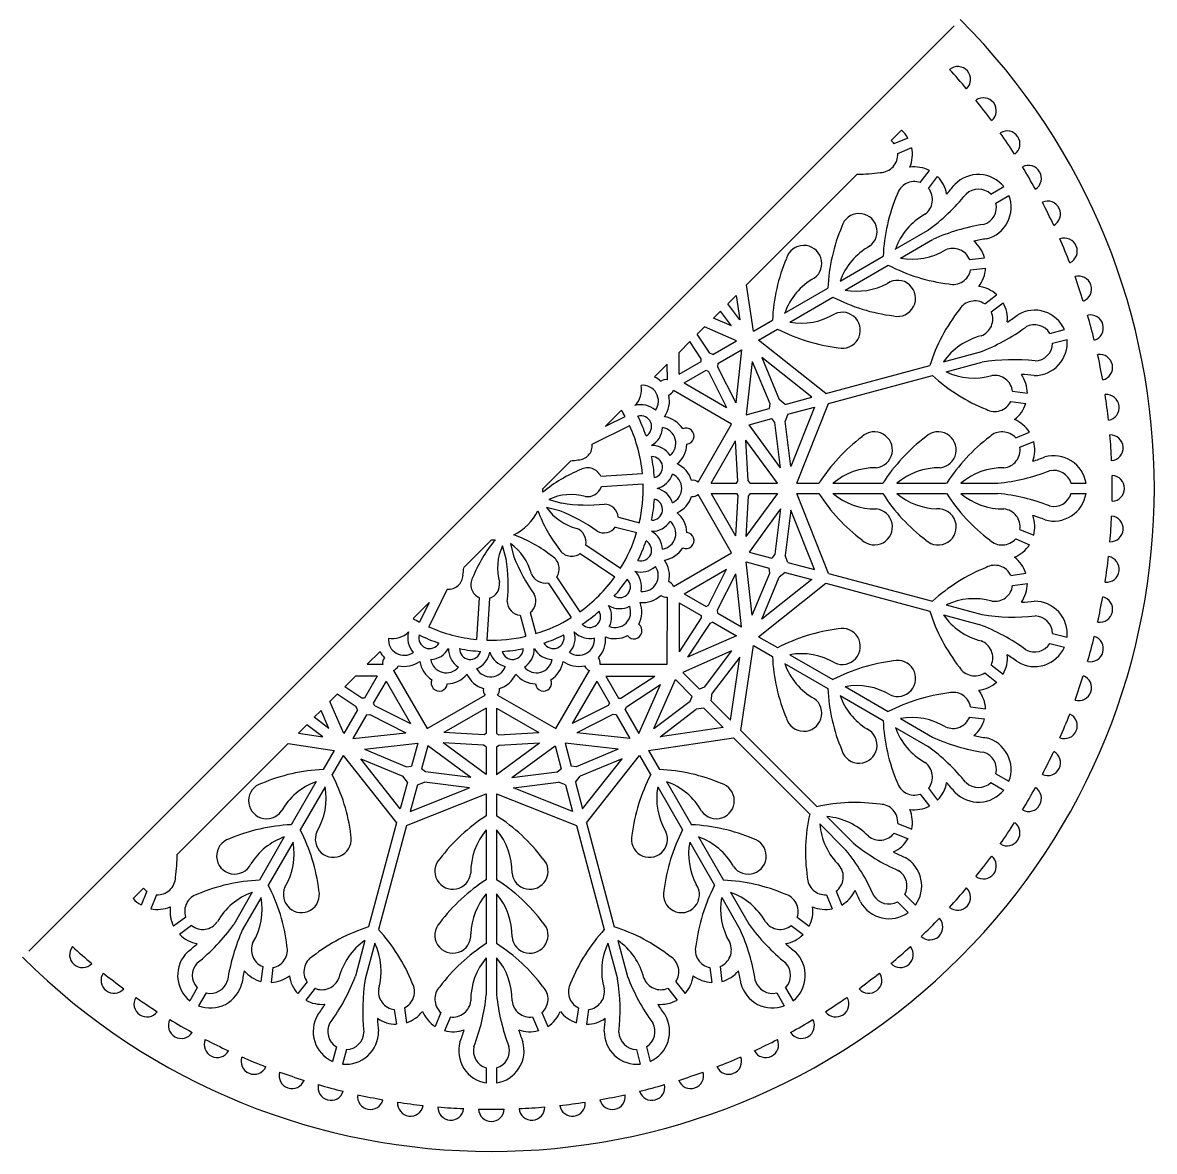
# Model space of a CAD drawing. Extents: x 62 to 309, y -3 to 245.
# Drawn here: x 185.7 to 309.3, y -2.7 to 120.6 of the extents above; entities that cross this region are included whole.
import ezdxf

# ---------------------------------------------------------------- set-up
doc = ezdxf.new("R2010")
doc.units = 0
doc.layers.get('0').update_dxf_attribs({"linetype": 'CONTINUOUS'})

msp = doc.modelspace()

# ---------------------------------------------------------------- linework, layer by layer
for p, q in [((287.44, 120.31), (186.35, 19.22)), ((281.7, 108.91), (280.56, 107.77)), ((280.89, 107.42), (282.41, 108.04)), ((281.29, 106.36), (282.82, 106.99)), ((276.87, 104.08), (264.77, 91.98)), ((283.74, 103.17), (284.74, 104.49)), ((284.66, 102.52), (285.64, 103.82)), ((291.45, 101.91), (292.87, 102.73)), ((292.01, 100.93), (293.43, 101.76)), ((281.02, 95.89), (284.53, 97.92)), ((281.58, 94.91), (285.1, 96.94)), ((274.98, 92.4), (279.69, 95.12)), ((275.54, 91.42), (280.25, 94.14)), ((289.14, 94.75), (290.77, 94.95)), ((289.25, 93.63), (290.89, 93.83)), ((265.51, 86.93), (264.77, 91.98)), ((268.93, 88.91), (273.64, 91.63)), ((263.64, 90.85), (262.71, 89.92)), ((263.64, 90.85), (264.03, 88.19)), ((269.49, 87.93), (274.2, 90.65)), ((290.79, 89.91), (292.09, 90.92)), ((261.91, 89.12), (261.16, 88.37)), ((263.13, 87.51), (261.91, 89.12)), ((264.03, 88.19), (262.71, 89.92)), ((291.51, 89.04), (292.8, 90.04)), ((263.13, 87.51), (261.16, 88.37)), ((265.51, 86.93), (267.6, 88.14)), ((260.19, 87.4), (259.39, 86.6)), ((260.75, 84.52), (259.39, 86.6)), ((263.67, 85.87), (260.19, 87.4)), ((266.07, 85.96), (268.16, 87.16)), ((297.91, 86.69), (299.5, 87.12)), ((258.58, 85.79), (257.4, 84.61)), ((259.81, 83.91), (258.58, 85.79)), ((261.08, 84.38), (263.67, 85.87)), ((273.44, 80.14), (266.07, 85.96)), ((298.2, 85.61), (299.79, 86.03)), ((257.4, 82.25), (257.4, 84.61)), ((261.08, 84.38), (260.75, 84.52)), ((261.64, 83.4), (264.23, 84.9)), ((264.23, 84.9), (263.59, 79.1)), ((286.28, 83.58), (290.2, 84.63)), ((256.11, 83.32), (254.71, 81.93)), ((256.12, 81.63), (256.11, 83.32)), ((257.4, 82.25), (259.81, 83.64)), ((259.81, 83.64), (259.81, 83.91)), ((261.64, 83.4), (261.6, 83.04)), ((261.6, 83.04), (263.59, 79.1)), ((265.38, 83.61), (264.74, 77.81)), ((265.38, 83.61), (267.3, 79.02)), ((271.89, 79.72), (266.42, 84.05)), ((266.42, 84.05), (268.34, 79.46)), ((273.44, 80.14), (284.79, 83.18)), ((286.57, 82.49), (290.49, 83.54)), ((257.96, 81.28), (260.37, 82.67)), ((260.37, 82.67), (260.6, 82.53)), ((260.6, 82.53), (262.59, 78.59)), ((273.73, 79.05), (285.08, 82.09)), ((263.14, 76.79), (256.79, 80.47)), ((257.96, 81.28), (262.59, 78.59)), ((293.83, 80.37), (295.45, 80.15)), ((268.99, 78.94), (268.34, 79.46)), ((268.99, 78.94), (271.89, 79.72)), ((293.64, 79.26), (295.28, 79.04)), ((251.11, 78.32), (249.34, 76.56)), ((264.74, 77.81), (267.24, 78.48)), ((267.3, 79.02), (267.24, 78.48)), ((269.28, 77.86), (272.18, 78.64)), ((272.18, 78.64), (269.61, 72.15)), ((270.26, 70.32), (273.73, 79.05)), ((249.34, 76.56), (251.5, 77.63)), ((259.48, 70.43), (263.14, 76.79)), ((265.04, 76.72), (267.53, 77.39)), ((268.49, 72.01), (265.04, 76.72)), ((267.86, 76.94), (267.53, 77.39)), ((268.49, 72.01), (267.86, 76.94)), ((269.28, 77.86), (268.98, 77.09)), ((269.61, 72.15), (268.98, 77.09)), ((247.9, 74.59), (252, 76.62)), ((294.17, 75.27), (295.69, 75.91)), ((260.9, 70.32), (263.56, 74.96)), ((263.81, 70.55), (263.56, 74.96)), ((268.14, 70.32), (264.69, 75.02)), ((264.93, 70.62), (264.69, 75.02)), ((294.63, 74.25), (296.14, 74.88)), ((245.56, 72.77), (242.53, 69.74)), ((248.84, 71.09), (253.41, 71.38)), ((263.68, 70.32), (263.81, 70.55)), ((265.15, 70.32), (264.93, 70.62)), ((248.91, 69.96), (253.48, 70.26)), ((260.9, 70.32), (263.68, 70.32)), ((265.15, 70.32), (268.14, 70.32)), ((270.26, 70.32), (272.67, 70.32)), ((274.21, 70.32), (279.65, 70.32)), ((281.19, 70.32), (286.63, 70.32)), ((288.17, 70.32), (292.23, 70.32)), ((300.21, 70.32), (301.86, 70.32)), ((243.16, 68.55), (244.59, 68.16)), ((263.14, 62.73), (259.48, 69.09)), ((260.9, 69.2), (263.68, 69.2)), ((260.9, 69.2), (263.56, 64.56)), ((263.81, 68.97), (263.56, 64.56)), ((263.68, 69.2), (263.81, 68.97)), ((268.14, 69.2), (264.69, 64.5)), ((264.93, 68.91), (264.69, 64.5)), ((265.15, 69.2), (264.93, 68.91)), ((265.15, 69.2), (268.14, 69.2)), ((270.26, 69.2), (272.67, 69.2)), ((273.73, 60.47), (270.26, 69.2)), ((274.21, 69.2), (279.65, 69.2)), ((281.19, 69.2), (286.63, 69.2)), ((288.17, 69.2), (292.23, 69.2)), ((300.21, 69.2), (301.86, 69.2)), ((244.37, 67.29), (242.93, 67.68)), ((268.49, 67.51), (265.04, 62.8)), ((268.49, 67.51), (267.86, 62.58)), ((269.61, 67.37), (268.98, 62.44)), ((272.18, 60.89), (269.61, 67.37)), ((250.46, 65.54), (252.77, 64.93)), ((250.76, 66.63), (253.06, 66.01)), ((294.63, 65.27), (296.14, 64.64)), ((236.92, 64.13), (233.88, 61.1)), ((238.49, 62.06), (238.11, 63.49)), ((238.98, 63.72), (239.36, 62.29)), ((247.2, 63.58), (251.01, 61.04)), ((294.17, 64.25), (295.69, 63.61)), ((246.58, 62.64), (250.39, 60.1)), ((256.79, 59.05), (263.14, 62.73)), ((265.04, 62.8), (267.53, 62.13)), ((267.86, 62.58), (267.53, 62.13)), ((269.28, 61.66), (268.98, 62.44)), ((257.96, 58.25), (262.59, 60.93)), ((260.6, 56.99), (262.59, 60.93)), ((264.74, 61.72), (267.24, 61.05)), ((265.38, 55.91), (264.74, 61.72)), ((267.3, 60.5), (267.24, 61.05)), ((269.28, 61.66), (272.18, 60.89)), ((243.08, 59.46), (245.61, 55.65)), ((244.01, 60.08), (246.55, 56.27)), ((261.6, 56.48), (263.59, 60.42)), ((264.23, 54.63), (263.59, 60.42)), ((265.38, 55.91), (267.3, 60.5)), ((266.07, 53.56), (273.44, 59.39)), ((266.42, 55.48), (268.34, 60.06)), ((271.89, 59.8), (266.42, 55.48)), ((268.99, 60.58), (268.34, 60.06)), ((268.99, 60.58), (271.89, 59.8)), ((273.44, 59.39), (284.79, 56.35)), ((273.73, 60.47), (285.08, 57.43)), ((293.64, 60.26), (295.28, 60.49)), ((293.83, 59.15), (295.45, 59.37)), ((232.07, 58.75), (230.04, 54.65)), ((257.96, 58.25), (260.37, 56.86)), ((230.1, 57.31), (228.33, 55.55)), ((230.1, 57.31), (229.03, 55.15)), ((235.57, 57.82), (235.28, 53.25)), ((236.69, 57.74), (236.4, 53.18)), ((256.1, 50.55), (256.12, 57.89)), ((257.4, 57.27), (257.39, 51.92)), ((257.4, 57.27), (259.81, 55.88)), ((260.37, 56.86), (260.6, 56.99)), ((286.57, 57.03), (290.49, 55.98)), ((240.03, 55.9), (240.64, 53.6)), ((241.11, 56.19), (241.73, 53.89)), ((259.81, 55.88), (259.81, 55.62)), ((261.64, 56.12), (261.6, 56.48)), ((261.64, 56.12), (264.23, 54.63)), ((286.28, 55.95), (290.2, 54.9)), ((259.81, 55.62), (257.39, 51.92)), ((260.75, 55), (258.33, 51.31)), ((261.08, 55.15), (260.75, 55)), ((261.08, 55.15), (263.67, 53.65)), ((263.67, 53.65), (258.33, 51.31)), ((266.07, 53.56), (268.16, 52.36)), ((298.2, 53.92), (299.79, 53.49)), ((224.73, 51.94), (223.33, 50.54)), ((263.13, 52.01), (257.79, 49.66)), ((263.13, 52.01), (260.12, 48.06)), ((264.15, 43.3), (265.51, 52.59)), ((265.51, 52.59), (267.6, 51.39)), ((297.91, 52.83), (299.5, 52.41)), ((264.03, 51.33), (261.01, 47.38)), ((263.02, 44.43), (264.03, 51.33)), ((269.49, 51.59), (274.2, 48.87)), ((223.33, 50.54), (225.02, 50.54)), ((226.18, 49.87), (229.86, 43.52)), ((243.92, 43.52), (247.6, 49.87)), ((248.76, 50.54), (256.1, 50.55)), ((257.79, 49.66), (259.61, 47.84)), ((268.93, 50.62), (273.64, 47.9)), ((290.79, 49.62), (292.09, 48.6)), ((291.51, 50.48), (292.8, 49.48)), ((222.05, 49.26), (220.87, 48.08)), ((224.4, 49.25), (222.05, 49.26)), ((224.4, 49.25), (223.01, 46.85)), ((225.38, 48.69), (223.99, 46.29)), ((225.38, 48.69), (228.06, 44.06)), ((248.41, 48.69), (245.73, 44.06)), ((248.41, 48.69), (249.8, 46.29)), ((249.38, 49.25), (254.73, 49.26)), ((249.38, 49.25), (250.77, 46.85)), ((251.04, 46.85), (254.73, 49.26)), ((251.65, 45.91), (255.35, 48.32)), ((253, 42.98), (255.35, 48.32)), ((254.64, 43.52), (256.99, 48.87)), ((256.99, 48.87), (258.82, 47.04)), ((220.05, 47.27), (219.25, 46.47)), ((222.13, 45.91), (220.05, 47.27)), ((222.75, 46.85), (220.87, 48.08)), ((229.86, 43.52), (236.22, 47.18)), ((237.56, 47.18), (243.92, 43.52)), ((258.6, 46.53), (258.82, 47.04)), ((260.12, 48.06), (259.61, 47.84)), ((260.89, 46.56), (261.01, 47.38)), ((274.98, 47.13), (279.69, 44.41)), ((275.54, 48.1), (280.25, 45.38)), ((220.78, 42.98), (219.25, 46.47)), ((222.28, 45.57), (222.13, 45.91)), ((223.01, 46.85), (222.75, 46.85)), ((223.99, 46.29), (224.12, 46.05)), ((224.12, 46.05), (228.06, 44.06)), ((236.33, 45.76), (231.69, 43.09)), ((236.33, 45.76), (236.33, 42.98)), ((237.46, 45.76), (237.46, 42.98)), ((237.46, 45.76), (242.09, 43.09)), ((249.66, 46.05), (245.73, 44.06)), ((249.8, 46.29), (249.66, 46.05)), ((250.77, 46.85), (251.04, 46.85)), ((251.51, 45.57), (251.65, 45.91)), ((254.64, 43.52), (258.6, 46.53)), ((260.1, 45.76), (259.28, 45.64)), ((260.1, 45.76), (262.22, 43.64)), ((260.89, 46.56), (263.02, 44.43)), ((289.25, 45.9), (290.89, 45.69)), ((218.28, 45.49), (217.54, 44.75)), ((219.14, 43.52), (217.54, 44.75)), ((219.14, 43.52), (218.28, 45.49)), ((222.28, 45.57), (220.78, 42.98)), ((223.25, 45.01), (221.76, 42.42)), ((223.25, 45.01), (223.62, 45.05)), ((223.62, 45.05), (227.55, 43.06)), ((250.17, 45.05), (246.23, 43.06)), ((250.53, 45.01), (250.17, 45.05)), ((250.53, 45.01), (252.03, 42.42)), ((251.51, 45.57), (253, 42.98)), ((255.32, 42.63), (259.28, 45.64)), ((281.58, 44.61), (285.1, 42.58)), ((289.14, 44.78), (290.77, 44.57)), ((216.73, 43.94), (215.8, 43.02)), ((218.46, 42.63), (216.73, 43.94)), ((262.22, 43.64), (255.32, 42.63)), ((264.15, 43.3), (272.46, 34.99)), ((281.02, 43.64), (284.54, 41.6)), ((215.8, 43.02), (218.46, 42.63)), ((221.76, 42.42), (227.55, 43.06)), ((236.1, 42.84), (231.69, 43.09)), ((236.33, 42.98), (236.1, 42.84)), ((237.46, 42.98), (237.69, 42.84)), ((237.69, 42.84), (242.09, 43.09)), ((252.03, 42.42), (246.23, 43.06)), ((254.07, 41.14), (263.36, 42.5)), ((263.36, 42.5), (271.66, 34.19)), ((214.67, 41.88), (202.58, 29.79)), ((214.67, 41.88), (219.72, 41.14)), ((219.72, 41.14), (218.52, 39.06)), ((223.04, 41.27), (228.85, 41.91)), ((223.04, 41.27), (227.63, 39.35)), ((228.85, 41.91), (228.18, 39.41)), ((229.93, 41.62), (229.27, 39.12)), ((234.64, 38.16), (229.93, 41.62)), ((236.33, 38.52), (231.63, 41.97)), ((236.04, 41.72), (231.63, 41.97)), ((236.33, 41.51), (236.04, 41.72)), ((236.33, 41.51), (236.33, 38.52)), ((237.46, 38.52), (242.16, 41.97)), ((237.46, 41.51), (237.75, 41.72)), ((237.46, 41.51), (237.46, 38.52)), ((237.75, 41.72), (242.16, 41.97)), ((239.14, 38.16), (243.85, 41.62)), ((243.85, 41.62), (244.52, 39.12)), ((244.94, 41.91), (245.61, 39.41)), ((250.74, 41.27), (244.94, 41.91)), ((250.74, 41.27), (246.16, 39.35)), ((254.07, 41.14), (255.27, 39.06)), ((220.7, 40.58), (219.49, 38.5)), ((220.7, 40.58), (226.52, 33.21)), ((226.93, 34.76), (222.61, 40.23)), ((222.61, 40.23), (227.2, 38.31)), ((251.18, 40.23), (246.59, 38.31)), ((246.85, 34.76), (251.18, 40.23)), ((247.27, 33.21), (253.09, 40.58)), ((253.09, 40.58), (254.29, 38.5)), ((227.63, 39.35), (228.18, 39.41)), ((229.71, 38.79), (229.27, 39.12)), ((234.64, 38.16), (229.71, 38.79)), ((239.14, 38.16), (244.08, 38.79)), ((244.08, 38.79), (244.52, 39.12)), ((246.16, 39.35), (245.61, 39.41)), ((292.01, 38.59), (293.43, 37.77)), ((217.75, 37.72), (215.03, 33.01)), ((218.72, 37.16), (216, 32.45)), ((227.71, 37.66), (226.93, 34.76)), ((227.71, 37.66), (227.2, 38.31)), ((228.8, 37.37), (228.02, 34.47)), ((228.8, 37.37), (229.57, 37.68)), ((234.5, 37.05), (229.57, 37.68)), ((239.29, 37.05), (244.22, 37.68)), ((244.99, 37.37), (244.22, 37.68)), ((244.99, 37.37), (245.77, 34.47)), ((246.08, 37.66), (246.59, 38.31)), ((246.08, 37.66), (246.85, 34.76)), ((255.07, 37.16), (257.78, 32.45)), ((256.04, 37.72), (258.76, 33.01)), ((291.45, 37.62), (292.87, 36.79)), ((227.6, 32.92), (236.33, 36.39)), ((228.02, 34.47), (234.5, 37.05)), ((236.33, 36.39), (236.33, 33.98)), ((237.46, 36.39), (237.46, 33.98)), ((237.46, 36.39), (246.18, 32.92)), ((245.77, 34.47), (239.29, 37.05)), ((283.74, 36.35), (284.74, 35.04)), ((284.66, 37.01), (285.64, 35.7)), ((273.55, 33.9), (276.42, 31.03)), ((226.52, 33.21), (223.48, 21.87)), ((227.6, 32.92), (224.56, 21.57)), ((236.33, 32.44), (236.33, 27)), ((237.46, 32.44), (237.46, 27)), ((246.18, 32.92), (249.22, 21.57)), ((247.27, 33.21), (250.31, 21.87)), ((272.76, 33.1), (275.62, 30.24)), ((281.29, 33.16), (282.82, 32.54)), ((214.26, 31.68), (211.54, 26.97)), ((215.23, 31.12), (212.51, 26.41)), ((258.56, 31.12), (261.27, 26.41)), ((259.53, 31.68), (262.25, 26.97)), ((280.89, 32.1), (282.41, 31.49)), ((198.89, 26.1), (197.75, 24.96)), ((199.24, 25.76), (198.62, 24.24)), ((200.29, 25.37), (199.67, 23.84)), ((210.77, 25.63), (208.74, 22.12)), ((211.74, 25.07), (209.71, 21.56)), ((236.33, 25.46), (236.33, 20.02)), ((237.46, 25.46), (237.46, 20.02)), ((262.05, 25.07), (264.08, 21.55)), ((263.02, 25.63), (265.05, 22.12)), ((273.49, 25.37), (274.12, 23.84)), ((274.55, 25.76), (275.17, 24.24)), ((282.06, 25.38), (283.23, 24.22)), ((281.27, 24.59), (282.43, 23.43)), ((203.49, 22.92), (202.17, 21.92)), ((270.3, 22.92), (271.62, 21.92)), ((204.14, 22), (202.83, 21.01)), ((269.65, 22), (270.95, 21.01)), ((223.08, 20.38), (222.03, 16.46)), ((224.16, 20.08), (223.11, 16.16)), ((249.62, 20.08), (250.67, 16.17)), ((250.71, 20.38), (251.76, 16.45)), ((211.91, 17.51), (211.71, 15.89)), ((213.03, 17.41), (212.82, 15.77)), ((236.33, 18.48), (236.33, 14.42)), ((237.46, 18.48), (237.46, 14.43)), ((260.76, 17.41), (260.96, 15.77)), ((261.88, 17.51), (262.08, 15.89)), ((204.75, 15.21), (203.93, 13.78)), ((216.75, 15.87), (215.74, 14.56)), ((217.62, 15.15), (216.61, 13.86)), ((256.17, 15.15), (257.18, 13.86)), ((257.04, 15.87), (258.05, 14.56)), ((269.04, 15.21), (269.86, 13.78)), ((205.72, 14.64), (204.9, 13.22)), ((268.07, 14.65), (268.89, 13.22)), ((226.28, 12.83), (226.51, 11.21)), ((227.39, 13.02), (227.62, 11.38)), ((231.38, 12.49), (230.74, 10.97)), ((242.4, 12.49), (243.04, 10.97)), ((246.39, 13.02), (246.17, 11.38)), ((247.5, 12.83), (247.28, 11.21)), ((232.41, 12.02), (231.77, 10.51)), ((241.38, 12.02), (242.02, 10.51)), ((219.96, 8.74), (219.54, 7.16)), ((253.82, 8.75), (254.25, 7.16)), ((221.05, 8.46), (220.62, 6.87)), ((252.74, 8.45), (253.16, 6.87)), ((236.33, 6.44), (236.33, 4.8)), ((237.45, 6.44), (237.45, 4.8))]:
    msp.add_line(p, q)
for centre, radius, start, end in [((236.89, 69.76), 72.43, 225, 45), ((287.83, 114.43), 1.41, 313.9144, 128.5856), ((236.89, 69.76), 67.83, 40.0583, 42.4417), ((290.65, 111.01), 1.41, 310.1644, 124.8356), ((236.89, 69.76), 67.83, 36.3083, 38.6917), ((279.32, 106.23), 3.57, 30.255, 48.4023), ((293.23, 107.4), 1.41, 306.4144, 121.0856), ((279.32, 106.23), 1.97, 36.9772, 51.1895), ((236.89, 69.76), 67.83, 32.5583, 34.9417), ((279.32, 106.23), 1.97, 271.5989, 3.7395), ((279.32, 106.23), 3.57, 337.1215, 12.1464), ((276.65, 123.49), 19.41, 270.6416, 278.0839), ((283.11, 101.31), 3.57, 62.8698, 97.8785), ((290.1, 100.48), 3.57, 39.0585, 135.8186), ((295.57, 103.64), 1.41, 302.6644, 117.3356), ((236.89, 69.76), 67.83, 28.8083, 31.1917), ((283.11, 101.31), 1.97, 71.2585, 163.4011), ((283.11, 101.31), 3.57, 9.7291, 44.7613), ((271.94, 115.42), 19.96, 317.4053, 321.4069), ((299.08, 94.26), 19.41, 156.9161, 177.4587), ((283.11, 101.31), 1.97, 305.7311, 38.0215), ((271.94, 115.42), 21.56, 305.749, 321.2083), ((290.1, 100.48), 1.97, 46.5358, 133.4459), ((290.1, 100.48), 3.57, 284.5044, 20.9415), ((290.1, 100.48), 1.97, 286.5321, 13.3955), ((297.66, 99.73), 1.41, 298.9144, 113.5856), ((236.89, 69.76), 67.83, 25.0583, 27.4417), ((277.06, 97.82), 1.97, 305.7311, 163.4011), ((287.72, 93.5), 7.11, 119.1621, 160.3642), ((293.04, 90.77), 19.41, 156.9161, 177.4587), ((293.96, 77.29), 21.56, 98.8104, 114.2539), ((293.96, 77.29), 19.96, 98.5512, 102.6144), ((287.32, 94.01), 3.57, 15.255, 50.3041), ((299.49, 95.69), 1.41, 295.1644, 109.8356), ((236.89, 69.76), 67.83, 21.3083, 23.6917), ((271.02, 94.33), 1.97, 305.7311, 163.4011), ((281.68, 90.01), 7.11, 119.1621, 160.3642), ((282.86, 101.91), 7.11, 259.6358, 300.8379), ((287.32, 94.01), 1.97, 21.9772, 114.2689), ((286.99, 87.28), 19.41, 156.9161, 177.4587), ((289.2, 111.37), 19.41, 242.5413, 263.0839), ((287.32, 94.01), 1.97, 256.5989, 348.7395), ((287.32, 94.01), 3.57, 322.1215, 357.1464), ((301.05, 91.54), 1.41, 291.4144, 106.0856), ((236.89, 69.76), 67.83, 17.5583, 19.9417), ((275.63, 86.52), 7.11, 119.1621, 160.3642), ((276.82, 98.42), 7.11, 259.6358, 297.9948), ((281.27, 90.52), 1.97, 256.5989, 124.5638), ((289.7, 88.27), 3.57, 47.8698, 82.8785), ((283.15, 107.88), 19.41, 242.5413, 263.0839), ((303.3, 77.33), 19.41, 141.9161, 162.4587), ((289.7, 88.27), 1.97, 56.2585, 148.4011), ((289.7, 88.27), 1.97, 290.7311, 23.0228), ((289.7, 88.27), 3.57, 354.6959, 29.745), ((296.23, 85.66), 3.57, 24.0585, 120.4956), ((270.77, 94.93), 7.11, 259.6358, 300.8379), ((275.23, 87.03), 1.97, 256.5989, 114.2689), ((282.57, 104.79), 19.96, 302.3856, 306.4488), ((302.34, 87.3), 1.41, 287.6644, 102.3356), ((236.89, 69.76), 67.83, 13.8083, 16.1917), ((277.11, 104.39), 19.41, 242.5413, 263.0839), ((282.57, 104.79), 21.56, 290.7461, 306.1896), ((296.23, 85.66), 1.97, 31.6045, 118.4679), ((292.13, 79.53), 7.11, 104.1621, 145.3642), ((296.23, 85.66), 3.57, 269.1814, 5.9415), ((296.23, 85.66), 1.97, 271.5541, 358.4642), ((303.35, 82.98), 1.41, 283.9144, 98.5856), ((236.89, 69.76), 67.83, 10.0583, 12.4417), ((293.96, 62.26), 21.56, 83.7917, 99.251), ((253.42, 79.3), 2.93, 47.3356, 63.693), ((255.95, 80.77), 0.882, 79.3756, 128.6678), ((298.19, 96.41), 19.41, 227.5413, 248.0839), ((289.62, 88.92), 7.11, 244.6358, 285.8379), ((291.88, 80.13), 1.97, 6.9785, 99.2689), ((291.88, 80.13), 3.57, 0.2387, 35.2709), ((293.96, 62.26), 19.96, 83.5931, 87.5947), ((250.91, 80.51), 2.38, 314.3545, 12.0921), ((253.42, 79.3), 1.72, 324.2867, 95.8524), ((255.95, 80.77), 0.882, 291.3322, 340.6244), ((253.42, 79.3), 2.93, 324.2171, 12.6644), ((291.88, 80.13), 1.97, 241.5989, 333.7395), ((304.07, 78.6), 1.41, 280.1644, 94.8356), ((236.89, 69.76), 67.83, 6.3083, 8.6917), ((236.89, 69.76), 16.59, 28.2907, 31.0506), ((253.22, 76.52), 2.38, 48.047, 105.7846), ((291.88, 80.13), 3.57, 307.1215, 342.1464), ((253.22, 76.52), 1.17, 299.2849, 105.7049), ((236.89, 69.76), 17.85, 18.7502, 26.2397), ((255.32, 74.7), 2.93, 32.3356, 80.7829), ((292.69, 73.97), 3.57, 32.8698, 67.8785), ((236.89, 69.76), 16.59, 5.5931, 24.4069), ((253.22, 76.52), 2.38, 299.2849, 357.0225), ((255.32, 74.7), 1.72, 309.2171, 80.7829), ((258.15, 75.46), 0.882, 276.3322, 113.6678), ((278.73, 73.97), 1.97, 275.7311, 133.4011), ((285.71, 73.97), 1.97, 275.7311, 133.4011), ((292.69, 73.97), 1.97, 41.2585, 133.4011), ((304.5, 74.19), 1.41, 276.4144, 91.0856), ((236.89, 69.76), 67.83, 2.5583, 4.9417), ((246.34, 74.44), 1.57, 271.5989, 5.4127), ((254.42, 72.07), 2.38, 32.9775, 90.7151), ((255.32, 74.7), 2.93, 309.2171, 357.6644), ((289.04, 59.88), 19.41, 126.9161, 147.4587), ((296.02, 59.88), 19.41, 126.9161, 147.4587), ((303, 59.88), 19.41, 126.9161, 147.4587), ((292.69, 73.97), 1.97, 275.7311, 8.0215), ((292.69, 73.97), 3.57, 339.7291, 14.7613), ((254.42, 72.07), 1.17, 284.2951, 90.7151), ((236.89, 69.76), 17.85, 3.7603, 11.2498), ((290.07, 91.78), 19.96, 287.4053, 291.4069), ((298.33, 69.76), 3.57, 9.0585, 105.8186), ((252.46, 57.41), 15.53, 111.9161, 129.8304), ((244.2, 88.24), 15.53, 275.0397, 278.0839), ((247.41, 70.43), 1.57, 24.5873, 118.4011), ((255.97, 69.76), 2.93, 17.3356, 65.7829), ((278.82, 64.9), 7.11, 89.1621, 130.3642), ((285.8, 64.9), 7.11, 89.1621, 130.3642), ((292.78, 64.9), 7.11, 89.1621, 130.3642), ((298.33, 69.76), 1.97, 16.5358, 103.4459), ((254.41, 72.06), 2.38, 284.3545, 342.0921), ((255.97, 69.76), 1.72, 294.2867, 65.8524), ((258.9, 69.76), 0.882, 49.3756, 98.6678), ((290.07, 91.78), 21.56, 275.749, 291.2083), ((304.65, 69.76), 1.41, 272.6644, 87.3356), ((236.89, 69.76), 67.83, 358.8083, 1.1917), ((236.89, 69.76), 5.63, 355.6563, 359.7454), ((247.41, 70.43), 1.57, 260.7311, 342.715), ((236.89, 69.76), 16.59, 346.9419, 1.7093), ((254.42, 67.45), 2.38, 18.047, 75.7846), ((245.6, 63.4), 5.69, 74.1621, 115.3642), ((247.37, 85.19), 17.25, 260.749, 276.2083), ((249.19, 66.47), 1.57, 5.9009, 88.4459), ((254.42, 67.45), 1.17, 269.2849, 75.7049), ((236.89, 69.76), 17.85, 348.7502, 356.2397), ((255.97, 69.76), 2.93, 294.2171, 342.6644), ((258.9, 69.76), 0.882, 261.3322, 310.6244), ((289.04, 79.64), 19.41, 212.5413, 233.0839), ((278.82, 74.62), 7.11, 229.6358, 270.8379), ((296.02, 79.64), 19.41, 212.5413, 233.0839), ((285.8, 74.62), 7.11, 229.6358, 267.9948), ((303, 79.64), 19.41, 212.5413, 233.0839), ((292.78, 74.62), 7.11, 229.6358, 270.8379), ((290.08, 47.75), 21.56, 68.8104, 84.2539), ((298.33, 69.76), 3.57, 254.5044, 350.9415), ((298.33, 69.76), 1.97, 256.5321, 343.3955), ((236.89, 69.76), 5.63, 295.6563, 334.3437), ((256.55, 72.68), 15.53, 200.1696, 218.0839), ((247.61, 70.91), 5.69, 214.6358, 255.8379), ((238.26, 51.16), 17.25, 53.8104, 69.2539), ((255.32, 64.82), 2.93, 2.3356, 50.7829), ((278.73, 65.55), 1.97, 226.5989, 84.2689), ((285.71, 65.55), 1.97, 226.5989, 94.5638), ((292.69, 65.55), 1.97, 351.9772, 84.2689), ((292.69, 65.55), 3.57, 345.255, 20.3041), ((290.08, 47.75), 19.96, 68.5512, 72.6144), ((249.19, 66.47), 1.57, 241.5321, 324.0287), ((254.42, 67.45), 2.38, 269.2849, 327.0225), ((255.32, 64.82), 1.72, 279.2171, 50.7829), ((304.5, 65.33), 1.41, 268.9144, 83.5856), ((236.89, 69.76), 67.83, 355.0583, 357.4417), ((233.98, 50.11), 15.53, 51.9161, 69.8304), ((245.66, 63.92), 1.57, 347.285, 69.2689), ((236.89, 69.76), 16.59, 328.2907, 343.0581), ((253.22, 63), 2.38, 2.9775, 60.7151), ((258.15, 64.07), 0.882, 246.3322, 83.6678), ((249.25, 54.2), 15.53, 140.1696, 158.0839), ((236.89, 69.76), 5.63, 270.2546, 274.3437), ((243.25, 61.05), 5.69, 154.6358, 195.8379), ((235.74, 59.04), 5.69, 14.1621, 55.3642), ((245.66, 63.92), 1.57, 211.5989, 305.4127), ((253.22, 63), 1.17, 254.2951, 60.7151), ((236.89, 69.76), 17.85, 333.7603, 341.2498), ((255.32, 64.82), 2.93, 279.2171, 327.6644), ((292.69, 65.55), 1.97, 226.5989, 318.7395), ((292.69, 65.55), 3.57, 292.1215, 327.1464), ((221.47, 59.28), 17.25, 353.8104, 9.2539), ((255.49, 68.4), 17.25, 200.749, 216.2083), ((242.73, 60.99), 1.57, 324.5873, 58.4011), ((253.42, 60.22), 2.93, 347.3356, 35.7829), ((291.88, 59.39), 3.57, 17.8698, 52.8785), ((304.07, 60.92), 1.41, 265.1644, 79.8356), ((236.89, 69.76), 67.83, 351.3083, 353.6917), ((218.41, 62.46), 15.53, 351.9161, 354.9603), ((253.22, 63), 2.38, 254.3545, 312.0921), ((250.91, 59), 2.38, 348.047, 45.7846), ((253.41, 60.22), 1.72, 264.2867, 35.8524), ((298.19, 43.11), 19.41, 111.9161, 132.4587), ((291.88, 59.39), 1.97, 26.2585, 118.4011), ((232.22, 60.32), 1.57, 264.5873, 358.4011), ((236.22, 59.25), 1.57, 151.5989, 245.4127), ((236.22, 59.25), 1.57, 287.285, 9.2689), ((242.73, 60.99), 1.57, 200.7311, 282.715), ((236.89, 69.76), 16.59, 305.5931, 324.4069), ((250.91, 59), 1.17, 239.2849, 45.7049), ((236.89, 69.76), 17.85, 318.7502, 326.2397), ((255.95, 58.76), 0.882, 19.3756, 68.6678), ((291.88, 59.39), 3.57, 324.6959, 359.745), ((240.19, 57.46), 1.57, 305.9009, 28.4459), ((291.88, 59.39), 1.97, 260.7311, 353.0228), ((240.19, 57.46), 1.57, 181.5321, 264.0287), ((247.65, 55.74), 2.38, 332.9775, 30.7151), ((250.91, 59), 2.38, 239.2849, 297.0225), ((250.39, 56.27), 1.72, 249.2171, 20.7829), ((250.39, 56.27), 2.93, 332.3356, 20.7829), ((253.42, 60.22), 2.93, 264.2171, 312.6644), ((255.95, 58.76), 0.882, 231.3322, 280.6244), ((289.62, 50.6), 7.11, 74.1621, 115.3642), ((293.96, 77.26), 19.96, 272.3856, 276.4488), ((296.23, 53.86), 3.57, 354.0585, 90.4956), ((303.35, 56.54), 1.41, 261.4144, 76.0856), ((236.89, 69.76), 67.83, 347.5583, 349.9417), ((236.89, 69.76), 16.59, 286.9419, 301.7093), ((247.65, 55.74), 1.17, 224.2951, 30.7151), ((236.89, 69.76), 17.85, 303.7603, 311.2498), ((303.3, 62.2), 19.41, 197.5413, 218.0839), ((292.13, 59.99), 7.11, 214.6358, 255.8379), ((293.96, 77.26), 21.56, 260.7461, 276.1896), ((296.23, 53.86), 1.97, 1.6045, 88.4679), ((236.89, 69.76), 16.59, 238.9494, 241.7093), ((236.89, 69.76), 16.59, 245.5931, 264.4069), ((252.46, 54.2), 0.882, 216.3322, 53.6678), ((277.11, 35.13), 19.41, 96.9161, 117.4587), ((275.23, 52.49), 1.97, 245.7311, 103.4011), ((282.56, 34.73), 21.56, 53.7917, 69.251), ((227.36, 53.24), 1.72, 174.2273, 305.793), ((226.14, 55.74), 2.38, 257.9876, 315.7252), ((230.13, 53.43), 2.38, 164.2951, 222.0327), ((230.13, 53.43), 1.17, 164.2951, 330.7151), ((236.89, 69.76), 17.85, 243.7603, 251.2498), ((236.89, 69.76), 16.59, 268.2907, 283.0581), ((243.66, 53.43), 1.17, 209.2849, 15.7049), ((236.89, 69.76), 17.85, 288.7502, 296.2397), ((243.66, 53.43), 2.38, 318.042, 15.7795), ((246.43, 53.24), 1.72, 234.2816, 5.8474), ((247.65, 55.74), 2.38, 224.3494, 282.087), ((246.43, 53.24), 2.93, 317.3356, 5.7829), ((250.39, 56.27), 2.93, 249.2171, 297.6644), ((302.34, 52.23), 1.41, 257.6644, 72.3356), ((236.89, 69.76), 67.83, 343.8083, 346.1917), ((227.35, 53.24), 2.93, 206.307, 222.6644), ((230.13, 53.43), 2.38, 272.9775, 330.7151), ((234.58, 52.24), 2.38, 179.2849, 237.0225), ((234.58, 52.24), 1.17, 179.2849, 345.7049), ((236.89, 69.76), 17.85, 258.7502, 266.2397), ((239.2, 52.24), 1.17, 194.2951, 0.7151), ((236.89, 69.76), 17.85, 273.7603, 281.2498), ((239.2, 52.24), 2.38, 302.9775, 0.7151), ((243.66, 53.43), 2.38, 209.2849, 267.0225), ((289.7, 51.25), 1.97, 336.9785, 69.2689), ((296.23, 53.86), 3.57, 239.1814, 335.9415), ((296.23, 53.86), 1.97, 241.5541, 328.4642), ((225.89, 50.7), 0.882, 141.3322, 190.6244), ((227.35, 53.24), 2.93, 257.3356, 305.7829), ((231.96, 51.33), 2.93, 189.2171, 237.6644), ((231.96, 51.33), 1.72, 189.2171, 320.7829), ((234.36, 52.26), 2.38, 292.6588, 350.3964), ((238.96, 52.63), 2.38, 198.9662, 256.7038), ((241.83, 51.33), 1.72, 219.2171, 350.7829), ((241.83, 51.33), 2.93, 302.3356, 350.7829), ((246.43, 53.24), 2.93, 234.2171, 282.6644), ((247.9, 50.7), 0.882, 349.3756, 38.6678), ((286.99, 52.25), 19.41, 182.5413, 203.0839), ((270.77, 44.59), 7.11, 59.1621, 100.3642), ((283.15, 31.64), 19.41, 96.9161, 117.4587), ((281.27, 49), 1.97, 245.7311, 103.4011), ((289.7, 51.25), 3.57, 330.2387, 5.2709), ((282.56, 34.73), 19.96, 53.5931, 57.5947), ((225.89, 50.7), 0.882, 289.3756, 338.6678), ((231.96, 51.33), 2.93, 272.3356, 320.7829), ((236.89, 50.68), 2.93, 204.2171, 252.6644), ((236.79, 50.89), 1.72, 208.8984, 340.4642), ((236.89, 50.68), 2.93, 287.3356, 335.7829), ((241.83, 51.33), 2.93, 219.2171, 267.6644), ((247.9, 50.7), 0.882, 201.3322, 250.6244), ((275.63, 53.01), 7.11, 199.6358, 240.8379), ((289.7, 51.25), 1.97, 211.5989, 303.7395), ((231.2, 48.5), 0.882, 156.3322, 353.6678), ((242.59, 48.5), 0.882, 186.3322, 23.6678), ((289.7, 51.25), 3.57, 277.1215, 312.1464), ((301.05, 47.98), 1.41, 253.9144, 68.5856), ((236.89, 69.76), 67.83, 340.0583, 342.4417), ((236.89, 47.75), 0.882, 171.3322, 220.6244), ((236.89, 47.75), 0.882, 319.3756, 8.6678), ((293.04, 48.76), 19.41, 182.5413, 203.0839), ((281.68, 49.52), 7.11, 199.6358, 237.9948), ((276.82, 41.1), 7.11, 59.1621, 100.3642), ((289.2, 28.15), 19.41, 96.9161, 117.4587), ((287.32, 45.51), 1.97, 11.2585, 103.4011), ((287.32, 45.51), 3.57, 2.8698, 37.8785), ((271.02, 45.2), 1.97, 196.5989, 54.2689), ((282.86, 37.61), 7.11, 59.1621, 100.3642), ((287.32, 45.51), 1.97, 245.7311, 338.0215), ((287.32, 45.51), 3.57, 309.7291, 344.7613), ((299.49, 43.83), 1.41, 250.1644, 64.8356), ((236.89, 69.76), 67.83, 336.3083, 338.6917), ((277.06, 41.71), 1.97, 196.5989, 64.5638), ((299.08, 45.27), 19.41, 182.5413, 203.0839), ((287.72, 46.03), 7.11, 199.6358, 240.8379), ((293.95, 62.24), 21.56, 245.749, 261.2083), ((293.95, 62.24), 19.96, 257.4053, 261.4069), ((290.1, 39.04), 3.57, 339.0585, 75.8186), ((271.94, 24.1), 21.56, 38.8104, 54.2539), ((290.1, 39.05), 1.97, 346.5358, 73.4459), ((297.66, 39.79), 1.41, 246.4144, 61.0856), ((236.89, 69.76), 67.83, 332.5583, 334.9417), ((283.11, 38.22), 1.97, 321.9772, 54.2689), ((219.38, 19.66), 19.41, 92.5413, 113.0839), ((202.27, 29.54), 19.41, 6.9161, 27.4587), ((271.52, 29.54), 19.41, 152.5413, 173.0839), ((254.41, 19.66), 19.41, 66.9161, 87.4587), ((212.33, 35.64), 1.97, 106.5989, 324.2689), ((220.14, 31.02), 7.11, 109.6358, 150.8379), ((211.72, 35.88), 7.11, 329.1621, 10.3642), ((262.06, 35.88), 7.11, 169.6358, 210.8379), ((253.65, 31.02), 7.11, 29.1621, 70.3642), ((261.46, 35.64), 1.97, 215.7311, 73.4011), ((283.11, 38.22), 1.97, 196.5989, 288.7395), ((283.11, 38.22), 3.57, 315.255, 350.3041), ((271.94, 24.1), 19.96, 38.5512, 42.6144), ((290.1, 39.05), 1.97, 226.5321, 313.3955), ((290.1, 39.05), 3.57, 224.5044, 320.9415), ((295.57, 35.88), 1.41, 242.6644, 57.3356), ((236.89, 69.76), 67.83, 328.8083, 331.1917), ((276.65, 16.03), 19.41, 81.9161, 102.4587), ((279.32, 33.29), 1.97, 356.2585, 88.4011), ((283.11, 38.22), 3.57, 262.1215, 297.1464), ((279.32, 33.29), 3.57, 347.8698, 22.8785), ((246.77, 17.62), 19.41, 122.5413, 143.0839), ((227.01, 17.62), 19.41, 36.9161, 57.4587), ((290.62, 30.01), 19.41, 167.5413, 188.0839), ((272.98, 26.81), 7.11, 44.1621, 85.3642), ((215.89, 13.62), 19.41, 92.5413, 113.0839), ((198.78, 23.5), 19.41, 6.9161, 27.4587), ((219.62, 31.43), 1.97, 155.7311, 13.4011), ((241.75, 27.84), 7.11, 139.6358, 180.8379), ((232.04, 27.84), 7.11, 359.1621, 40.3642), ((254.16, 31.43), 1.97, 166.5989, 24.2689), ((275.01, 23.5), 19.41, 152.5413, 173.0839), ((257.9, 13.62), 19.41, 66.9161, 87.4587), ((279.85, 33.68), 7.11, 184.6358, 225.8379), ((293.23, 32.12), 1.41, 238.9144, 53.5856), ((236.89, 69.76), 67.83, 325.0583, 327.4417), ((208.84, 29.59), 1.97, 106.5989, 334.5638), ((216.65, 24.98), 7.11, 109.6358, 147.9948), ((208.23, 29.84), 7.11, 329.1621, 10.3642), ((265.55, 29.84), 7.11, 169.6358, 207.9948), ((257.14, 24.98), 7.11, 29.1621, 70.3642), ((264.95, 29.59), 1.97, 215.7311, 73.4011), ((290.07, 47.72), 21.56, 230.7461, 246.1896), ((279.32, 33.29), 1.97, 230.7311, 323.0228), ((279.32, 33.29), 3.57, 294.6959, 329.745), ((183.16, 30.01), 19.41, 351.9161, 359.3584), ((258.93, 16.59), 21.56, 23.7917, 39.251), ((290.07, 47.72), 19.96, 242.3856, 246.4488), ((232.68, 27.93), 1.97, 136.5989, 354.2689), ((241.11, 27.93), 1.97, 185.7311, 43.4011), ((273.37, 27.33), 1.97, 306.9785, 39.2689), ((280.33, 26.32), 3.57, 324.0585, 60.4956), ((290.65, 28.51), 1.41, 235.1644, 49.8356), ((236.89, 69.76), 67.83, 321.3083, 323.6917), ((200.42, 27.33), 1.97, 266.2585, 358.4011), ((273.37, 27.33), 1.97, 181.5989, 273.7395), ((280.33, 26.32), 1.97, 331.6045, 58.4679), ((200.42, 27.33), 1.97, 218.8105, 233.0228), ((212.4, 7.57), 19.41, 92.5413, 113.0839), ((195.29, 17.46), 19.41, 6.9161, 27.4587), ((216.13, 25.38), 1.97, 155.7311, 13.4011), ((246.77, 10.64), 19.41, 122.5413, 143.0839), ((227.01, 10.64), 19.41, 36.9161, 57.4587), ((257.65, 25.38), 1.97, 166.5989, 34.5638), ((278.5, 17.46), 19.41, 152.5413, 173.0839), ((261.39, 7.57), 19.41, 66.9161, 87.4587), ((287.83, 25.09), 1.41, 231.4144, 46.0856), ((236.89, 69.76), 67.83, 317.5583, 319.9417), ((200.42, 27.33), 3.57, 221.5977, 239.745), ((205.35, 23.55), 1.97, 106.5989, 198.7395), ((213.16, 18.93), 7.11, 109.6358, 150.8379), ((204.74, 23.79), 7.11, 329.1621, 10.3642), ((241.75, 20.86), 7.11, 139.6358, 177.9948), ((232.04, 20.86), 7.11, 359.1621, 40.3642), ((269.04, 23.79), 7.11, 169.6358, 210.8379), ((260.63, 18.93), 7.11, 29.1621, 70.3642), ((268.44, 23.55), 1.97, 341.2585, 73.4011), ((273.37, 27.33), 3.57, 300.2387, 335.2709), ((258.93, 16.59), 19.96, 23.5931, 27.5947), ((280.33, 26.32), 1.97, 211.5541, 298.4642), ((200.42, 27.33), 3.57, 257.8698, 292.8785), ((205.35, 23.55), 3.57, 172.1215, 207.1464), ((268.44, 23.55), 3.57, 332.8698, 7.8785), ((273.37, 27.33), 3.57, 247.1215, 282.1464), ((280.33, 26.32), 3.57, 209.1814, 305.9415), ((205.35, 23.55), 1.97, 231.9772, 324.2689), ((232.68, 20.95), 1.97, 136.5989, 4.5638), ((241.11, 20.95), 1.97, 185.7311, 43.4011), ((268.44, 23.55), 1.97, 215.7311, 308.0215), ((284.8, 21.85), 1.41, 227.6644, 42.3356), ((236.89, 69.76), 67.83, 313.8083, 316.1917), ((191.24, 34.71), 21.56, 308.8104, 324.2539), ((229.37, 12.7), 21.56, 155.749, 171.2083), ((229.33, 3.35), 19.41, 107.5413, 128.0839), ((210.24, 8.47), 19.41, 21.9161, 42.4587), ((263.55, 8.47), 19.41, 137.5413, 158.0839), ((244.46, 3.35), 19.41, 51.9161, 72.4587), ((244.42, 12.7), 21.56, 8.8104, 24.2539), ((282.55, 34.72), 21.56, 215.749, 231.2083), ((205.35, 23.55), 3.57, 225.255, 260.3041), ((191.24, 34.71), 19.96, 308.5512, 312.6144), ((212.64, 19.34), 1.97, 155.7311, 248.0215), ((212.64, 19.34), 1.97, 281.2585, 13.4011), ((227.12, 14.52), 7.11, 124.6358, 165.8379), ((217.74, 17.04), 7.11, 344.1621, 25.3642), ((246.77, 3.66), 19.41, 122.5413, 143.0839), ((227.01, 3.66), 19.41, 36.9161, 57.4587), ((256.05, 17.04), 7.11, 154.6358, 195.8379), ((246.67, 14.52), 7.11, 14.1621, 55.3642), ((261.14, 19.34), 1.97, 166.5989, 258.7395), ((261.14, 19.34), 1.97, 291.9772, 24.2689), ((268.44, 23.55), 3.57, 279.7291, 314.7613), ((282.55, 34.72), 19.96, 227.4053, 231.4069), ((192.22, 18.82), 1.41, 141.4144, 316.0856), ((236.89, 69.76), 67.83, 227.5583, 229.9417), ((206.18, 16.56), 3.57, 134.5044, 230.9415), ((218.38, 16.96), 1.97, 121.5989, 213.7395), ((255.4, 16.96), 1.97, 326.2585, 58.4011), ((267.61, 16.56), 3.57, 309.0585, 45.8186), ((281.57, 18.82), 1.41, 223.9144, 38.5856), ((236.89, 69.76), 67.83, 310.0583, 312.4417), ((206.18, 16.56), 1.97, 136.5321, 223.3955), ((241.75, 13.88), 7.11, 139.6358, 180.8379), ((232.04, 13.88), 7.11, 359.1621, 40.3642), ((267.61, 16.56), 1.97, 316.5358, 43.4459), ((195.65, 16.01), 1.41, 145.1644, 319.8356), ((236.89, 69.76), 67.83, 231.3083, 233.6917), ((229.37, 12.7), 19.96, 167.4053, 171.4069), ((212.64, 19.34), 3.57, 219.7291, 254.7613), ((212.64, 19.34), 3.57, 272.8698, 307.8785), ((218.38, 16.96), 3.57, 187.1215, 222.1464), ((218.38, 16.96), 1.97, 246.9785, 339.2689), ((201.87, 24.1), 21.56, 323.7917, 339.251), ((244.39, 12.69), 21.56, 170.7461, 186.1896), ((229.39, 12.7), 21.56, 353.7917, 9.251), ((271.92, 24.09), 21.56, 200.7461, 216.1896), ((255.4, 16.96), 1.97, 200.7311, 293.0228), ((255.4, 16.96), 3.57, 317.8698, 352.8785), ((261.14, 19.34), 3.57, 232.1215, 267.1464), ((261.14, 19.34), 3.57, 285.255, 320.3041), ((244.42, 12.7), 19.96, 8.5512, 12.6144), ((278.14, 16.01), 1.41, 220.1644, 34.8356), ((236.89, 69.76), 67.83, 306.3083, 308.6917), ((206.18, 16.56), 3.57, 249.0585, 345.8186), ((206.18, 16.56), 1.97, 256.5358, 343.4459), ((226.52, 14.78), 1.97, 170.7311, 263.0228), ((226.52, 14.78), 1.97, 296.2585, 28.4011), ((232.68, 13.97), 1.97, 136.5989, 228.7395), ((241.11, 13.97), 1.97, 311.2585, 43.4011), ((247.27, 14.78), 1.97, 151.5989, 243.7395), ((247.27, 14.78), 1.97, 276.9785, 9.2689), ((267.61, 16.56), 3.57, 194.5044, 290.9415), ((267.61, 16.56), 1.97, 196.5321, 283.3955), ((199.25, 13.43), 1.41, 148.9144, 323.5856), ((236.89, 69.76), 67.83, 235.0583, 237.4417), ((218.38, 16.96), 3.57, 240.2387, 275.2709), ((232.68, 13.97), 1.97, 261.9772, 354.2689), ((214.88, 16.58), 21.56, 338.8104, 354.2539), ((258.91, 16.59), 21.56, 185.749, 201.2083), ((241.11, 13.97), 1.97, 185.7311, 278.0215), ((255.4, 16.96), 3.57, 264.6959, 299.745), ((274.54, 13.43), 1.41, 216.4144, 31.0856), ((236.89, 69.76), 67.83, 302.5583, 304.9417), ((201.87, 24.1), 19.96, 323.5931, 327.5947), ((226.52, 14.78), 3.57, 287.8698, 322.8785), ((232.68, 13.97), 3.57, 202.1215, 237.1464), ((241.11, 13.97), 3.57, 302.8698, 337.8785), ((247.27, 14.78), 3.57, 217.1215, 252.1464), ((271.92, 24.09), 19.96, 212.3856, 216.4488), ((203.02, 11.08), 1.41, 152.6644, 327.3356), ((236.89, 69.76), 67.83, 238.8083, 241.1917), ((220.99, 10.42), 3.57, 149.1814, 245.9415), ((220.99, 10.42), 1.97, 151.5541, 238.4642), ((226.52, 14.78), 3.57, 234.6959, 269.745), ((244.39, 12.69), 19.96, 182.3856, 186.4488), ((247.27, 14.78), 3.57, 270.2387, 305.2709), ((229.39, 12.7), 19.96, 353.5931, 357.5947), ((252.79, 10.42), 1.97, 301.6045, 28.4679), ((252.79, 10.42), 3.57, 294.0585, 30.4956), ((270.77, 11.08), 1.41, 212.6644, 27.3356), ((236.89, 69.76), 67.83, 298.8083, 301.1917), ((220.99, 10.42), 3.57, 264.0585, 0.4956), ((220.99, 10.42), 1.97, 271.6045, 358.4679), ((232.68, 13.97), 3.57, 255.255, 290.3041), ((214.88, 16.58), 19.96, 338.5512, 342.6144), ((241.11, 13.97), 3.57, 249.7291, 284.7613), ((258.91, 16.59), 19.96, 197.4053, 201.4069), ((252.79, 10.42), 3.57, 179.1814, 275.9415), ((252.79, 10.42), 1.97, 181.5541, 268.4642), ((206.93, 8.99), 1.41, 156.4144, 331.0856), ((236.89, 69.76), 67.83, 242.5583, 244.9417), ((236.89, 8.33), 3.57, 164.5044, 260.9415), ((236.89, 8.33), 1.97, 166.5321, 253.3955), ((236.89, 8.33), 3.57, 279.0585, 15.8186), ((236.89, 8.33), 1.97, 286.5358, 13.4459), ((266.86, 8.99), 1.41, 208.9144, 23.5856), ((236.89, 69.76), 67.83, 295.0583, 297.4417), ((210.96, 7.16), 1.41, 160.1644, 334.8356), ((236.89, 69.76), 67.83, 246.3083, 248.6917), ((262.82, 7.16), 1.41, 205.1644, 19.8356), ((236.89, 69.76), 67.83, 291.3083, 293.6917), ((215.11, 5.6), 1.41, 163.9144, 338.5856), ((236.89, 69.76), 67.83, 250.0583, 252.4417), ((258.67, 5.6), 1.41, 201.4144, 16.0856), ((236.89, 69.76), 67.83, 287.5583, 289.9417), ((219.36, 4.32), 1.41, 167.6644, 342.3356), ((236.89, 69.76), 67.83, 253.8083, 256.1917), ((254.43, 4.32), 1.41, 197.6644, 12.3356), ((236.89, 69.76), 67.83, 283.8083, 286.1917), ((223.68, 3.31), 1.41, 171.4144, 346.0856), ((236.89, 69.76), 67.83, 257.5583, 259.9417), ((228.05, 2.59), 1.41, 175.1644, 349.8356), ((236.89, 69.76), 67.83, 261.3083, 263.6917), ((245.74, 2.59), 1.41, 190.1644, 4.8356), ((236.89, 69.76), 67.83, 276.3083, 278.6917), ((250.11, 3.31), 1.41, 193.9144, 8.5856), ((236.89, 69.76), 67.83, 280.0583, 282.4417), ((232.46, 2.15), 1.41, 178.9144, 353.5856), ((236.89, 69.76), 67.83, 265.0583, 267.4417), ((236.89, 2.01), 1.41, 182.6644, 357.3356), ((236.89, 69.76), 67.83, 268.8083, 271.1917), ((241.32, 2.15), 1.41, 186.4144, 1.0856), ((236.89, 69.76), 67.83, 272.5583, 274.9417)]:
    msp.add_arc(centre, radius, start, end)

doc.saveas('drawing.dxf')
